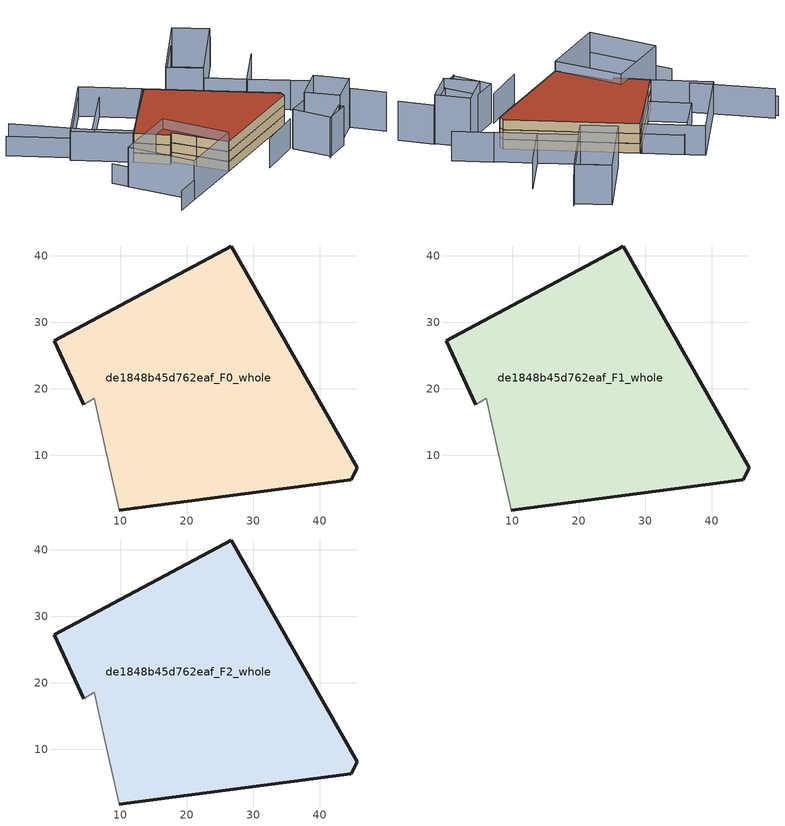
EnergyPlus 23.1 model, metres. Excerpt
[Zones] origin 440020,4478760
de1848b45d762eaf_F0_whole
 floor ground (EU_floor_Construction): 44.7,6.38 45.64,8.15 26.67,41.47 0.1,27.25 4.55,17.59 6.15,18.58 7.76,11.11 9.86,1.81 z0
 wall outside (EU_wall_Construction): 4.55,17.59 0.1,27.25 26.67,41.47 45.64,8.15 44.7,6.38 9.86,1.81 z0:3
 wall adiabatic (EU_wall_Construction): 9.86,1.81 7.76,11.11 6.15,18.58 4.55,17.59 z0:3
de1848b45d762eaf_F1_whole
 floor to de1848b45d762eaf_F0_whole (EU_floor_Construction): 44.7,6.38 45.64,8.15 26.67,41.47 0.1,27.25 4.55,17.59 6.15,18.58 7.75,11.11 9.86,1.81 z3
 wall outside (EU_wall_Construction): 4.55,17.59 0.1,27.25 26.67,41.47 45.64,8.15 44.7,6.38 9.86,1.81 z3:6
 wall adiabatic (EU_wall_Construction): 9.86,1.81 7.76,11.11 6.15,18.58 4.55,17.59 z3:6
de1848b45d762eaf_F2_whole
 floor to de1848b45d762eaf_F1_whole (EU_floor_Construction): 44.7,6.38 45.64,8.15 26.67,41.47 0.1,27.25 4.55,17.59 6.15,18.58 7.75,11.11 9.86,1.81 z6
 wall outside (EU_wall_Construction): 4.55,17.59 0.1,27.25 26.67,41.47 45.64,8.15 44.7,6.38 9.86,1.81 z6:9
 wall adiabatic (EU_wall_Construction): 9.86,1.81 7.76,11.11 6.15,18.58 4.55,17.59 z6:9
 roof outside (EU_roof_Construction): 26.67,41.47 45.64,8.15 44.7,6.38 9.86,1.81 7.76,11.11 6.15,18.58 4.55,17.59 0.1,27.25 z9
shading: 33.27,-16.59 53.5,-9.71 / 53.5,-9.71 56.86,-19.59 / 9.87,1.81 -11.59,-1.03 / -11.59,-1.03 -14.28,19.29 / -14.28,19.29 7.18,22.13 / 7.18,22.13 9.87,1.81 / 40.96,-3.43 42.49,-15.11 / 42.49,-15.11 34.13,-16.2 / 34.13,-16.2 32.6,-4.52 / 32.6,-4.52 40.96,-3.43 / 65.27,45.15 42.11,31.72 / 42.11,31.72 36.77,40.93 / 36.77,40.93 59.94,54.35 / 59.94,54.35 65.27,45.15 z0:12; 18.19,-6.46 32.47,-3.82 / 60.04,0.64 54.25,10.82 / 54.19,10.73 48.15,21.31 / 48.15,21.31 63.12,29.85 / 48.15,21.16 42.05,31.7 / 42.05,31.7 66.39,45.8 / -14.08,59.55 -4.23,37.46 / 55.11,51.55 36.79,40.94 / -8.59,42.65 17.6,57.45 / 17.6,57.45 26.4,41.9 / 26.4,41.9 0.2,27.09 / 0.2,27.09 -8.59,42.65 z0:9; 53.12,-9.84 42.34,-13.96 / 42.34,-13.96 38.65,-4.32 / 38.65,-4.32 49.43,-0.2 / 49.43,-0.2 53.12,-9.84 z0:15; -14.93,24.18 -11.58,-1.04 / -11.58,-1.04 -19.38,-2.07 / 17.6,57.44 -6.95,43.57 / -6.95,43.57 -15.84,59.3 / 1.34,41.81 20.61,52.45 / 20.61,52.45 26.68,41.47 / 26.68,41.47 7.4,30.83 / 7.4,30.83 1.34,41.81 z0:6
[Building]
EU S2 Campaign: North Axis=0; Terrain=City; Solar Distribution=FullExterior
[Site:Location]
Madrid: Latitude=40.5; Longitude=-3.5; Time Zone=1; Elevation=609
[SizingPeriod:WeatherFileDays]
AnnualSizingPeriod: Begin Month=1; Begin Day of Month=1; End Month=12; End Day of Month=31; Day of Week for Start Day=Monday; Use Weather File Daylight Saving Period=No; Use Weather File Rain and Snow Indicators=No
[MATERIAL]
EU_InternalMass_Material: Roughness=MediumRough; Thickness=0.1; Conductivity=1; Density=1800; Specific Heat=900; Thermal Absorptance=0.9; Solar Absorptance=0.7; Visible Absorptance=0.7
[MATERIAL:NOMASS] Roughness=MediumRough; Thermal Absorptance=0.9; Solar Absorptance=0.7; Visible Absorptance=0.7
Name | Thermal Resistance
EU_wall_NoMass | 0.609216
EU_roof_NoMass | 0.513268
EU_floor_NoMass | 0.568163
[CONSTRUCTION]
EU_wall_Construction: EU_wall_NoMass
EU_roof_Construction: EU_roof_NoMass
EU_floor_Construction: EU_floor_NoMass
EU_InternalMass_Construction: EU_InternalMass_Material
[ZONE] Type=1; Multiplier=1; Ceiling Height=autocalculate; Volume=3203.87; Floor Area=autocalculate; Part of Total Floor Area=Yes
de1848b45d762eaf_F0_whole; de1848b45d762eaf_F1_whole; de1848b45d762eaf_F2_whole
[INTERNALMASS] Construction=EU_InternalMass_Construction; Surface Area=1067.96
Name | Zone or ZoneList
de1848b45d762eaf_F0_whole_EU_InternalMass | de1848b45d762eaf_F0_whole
de1848b45d762eaf_F1_whole_EU_InternalMass | de1848b45d762eaf_F1_whole
de1848b45d762eaf_F2_whole_EU_InternalMass | de1848b45d762eaf_F2_whole
[OTHEREQUIPMENT] Fuel Type=Electricity; Design Level Calculation Method=Watts/Area; Power per Zone Floor Area=1; Fraction Latent=0; Fraction Radiant=0; Fraction Lost=0; Carbon Dioxide Generation Rate=0; EndUse Subcategory=EU_Step8_InternalGains
Name | Zone or ZoneList or Space or SpaceList | Schedule
EU_Step8_InternalGain_de1848b45d762eaf_F0_whole_f000 | de1848b45d762eaf_F0_whole | EU_Step8_GainSchedule_de1848b45d762eaf_F0_whole_f000
EU_Step8_InternalGain_de1848b45d762eaf_F1_whole_f000 | de1848b45d762eaf_F1_whole | EU_Step8_GainSchedule_de1848b45d762eaf_F1_whole_f000
EU_Step8_InternalGain_de1848b45d762eaf_F2_whole_f000 | de1848b45d762eaf_F2_whole | EU_Step8_GainSchedule_de1848b45d762eaf_F2_whole_f000
[ZONEVENTILATION:DESIGNFLOWRATE] Schedule=EU_AlwaysOn; Design Flow Rate Calculation Method=AirChanges/Hour; Air Changes per Hour=0.752966; Ventilation Type=Natural; Fan Pressure Rise=0; Fan Total Efficiency=1; Constant Term Coefficient=1; Temperature Term Coefficient=0; Velocity Term Coefficient=0; Velocity Squared Term Coefficient=0; Minimum Indoor Temperature=-100; Maximum Indoor Temperature=100; Delta Temperature=-100; Minimum Outdoor Temperature=-100; Maximum Outdoor Temperature=100; Maximum Wind Speed=40
Name | Zone or ZoneList or Space or SpaceList
EU_ConstantAir_de1848b45d762eaf_F0_whole | de1848b45d762eaf_F0_whole
EU_ConstantAir_de1848b45d762eaf_F1_whole | de1848b45d762eaf_F1_whole
EU_ConstantAir_de1848b45d762eaf_F2_whole | de1848b45d762eaf_F2_whole
[HVACTEMPLATE:THERMOSTAT] Constant Heating Setpoint=20; Constant Cooling Setpoint=50
EU_HeatOnly_de1848b45d762eaf_F0_whole; EU_HeatOnly_de1848b45d762eaf_F1_whole; EU_HeatOnly_de1848b45d762eaf_F2_whole
[HVACTEMPLATE:ZONE:IDEALLOADSAIRSYSTEM] System Availability Schedule=EU_AlwaysOn; Maximum Heating Supply Air Temperature=50; Minimum Cooling Supply Air Temperature=13; Maximum Heating Supply Air Humidity Ratio=0.0156; Minimum Cooling Supply Air Humidity Ratio=0.0077; Heating Limit=NoLimit; Cooling Limit=NoLimit; Heating Availability Schedule=EU_AlwaysOn; Cooling Availability Schedule=EU_CoolingOff; Dehumidification Control Type=ConstantSensibleHeatRatio; Cooling Sensible Heat Ratio=0.7; Dehumidification Setpoint=60; Humidification Control Type=None; Humidification Setpoint=30; Outdoor Air Method=None; Outdoor Air Flow Rate per Person=0.00944; Outdoor Air Flow Rate per Zone Floor Area=0; Outdoor Air Flow Rate per Zone=0; Demand Controlled Ventilation Type=None; Outdoor Air Economizer Type=NoEconomizer; Heat Recovery Type=None; Sensible Heat Recovery Effectiveness=0.7; Latent Heat Recovery Effectiveness=0.65
Name | Template Thermostat
de1848b45d762eaf_F0_whole | EU_HeatOnly_de1848b45d762eaf_F0_whole
de1848b45d762eaf_F1_whole | EU_HeatOnly_de1848b45d762eaf_F1_whole
de1848b45d762eaf_F2_whole | EU_HeatOnly_de1848b45d762eaf_F2_whole
[SIZING:ZONE] Zone Cooling Design Supply Air Temperature Input Method=SupplyAirTemperature; Zone Cooling Design Supply Air Temperature=13; Zone Heating Design Supply Air Temperature Input Method=SupplyAirTemperature; Zone Heating Design Supply Air Temperature=50; Zone Cooling Design Supply Air Humidity Ratio=0.008; Zone Heating Design Supply Air Humidity Ratio=0.008; Cooling Design Air Flow Method=DesignDay; Cooling Design Air Flow Rate=0; Cooling Minimum Air Flow per Zone Floor Area=0.000762; Cooling Minimum Air Flow=0; Cooling Minimum Air Flow Fraction=0.2; Heating Design Air Flow Method=DesignDay; Heating Design Air Flow Rate=0; Heating Maximum Air Flow per Zone Floor Area=0.002032; Heating Maximum Air Flow=0.141576; Heating Maximum Air Flow Fraction=0.3; Account for Dedicated Outdoor Air System=No; Dedicated Outdoor Air System Control Strategy=NeutralSupplyAir; Dedicated Outdoor Air Low Setpoint Temperature for Design=autosize; Dedicated Outdoor Air High Setpoint Temperature for Design=autosize; Zone Load Sizing Method=Sensible Load Only No Latent Load; Zone Latent Cooling Design Supply Air Humidity Ratio Input Method=HumidityRatioDifference; Zone Cooling Design Supply Air Humidity Ratio Difference=0.005; Zone Latent Heating Design Supply Air Humidity Ratio Input Method=HumidityRatioDifference; Zone Humidification Design Supply Air Humidity Ratio Difference=0.005
de1848b45d762eaf_F0_whole; de1848b45d762eaf_F1_whole; de1848b45d762eaf_F2_whole
[SCHEDULE:CONSTANT]
Name | Hourly Value
EU_AlwaysOn | 1
EU_CoolingOff | 0
[SCHEDULE:FILE] Column Number=1; Rows to Skip at Top=0; Number of Hours of Data=8760; Column Separator=Comma; Interpolate to Timestep=No; Minutes per Item=60; Adjust Schedule for Daylight Savings=Yes
Name | File
EU_Step8_GainSchedule_de1848b45d762eaf_F0_whole_f000 | ../../schedules/de1848b45d762eaf/de1848b45d762eaf_F0_whole_f000_gain.csv
EU_Step8_GainSchedule_de1848b45d762eaf_F1_whole_f000 | ../../schedules/de1848b45d762eaf/de1848b45d762eaf_F1_whole_f000_gain.csv
EU_Step8_GainSchedule_de1848b45d762eaf_F2_whole_f000 | ../../schedules/de1848b45d762eaf/de1848b45d762eaf_F2_whole_f000_gain.csv
